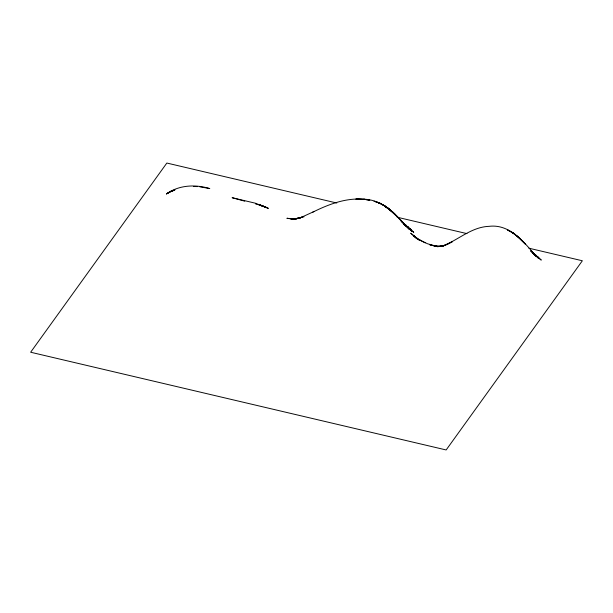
<?xml version="1.0" encoding="UTF-8"?>
<svg xmlns="http://www.w3.org/2000/svg" width="613" height="613" viewBox="0 0 613 613"><rect width="100%" height="100%" fill="white"/><g stroke="black" fill="none" stroke-linecap="round" stroke-linejoin="round"><path stroke-width="0.92" d="M166.46 193.915L171.502 191.018L166.46 193.915C179.042 184.934 195.332 184.214 209.776 188.566L199.876 186.835M168.1 192.972L169.257 192.39M312.691 212.198C330.139 203.57 350.13 195.984 369.823 200.282L363.77 199.21L355.869 199.079L365.677 199.486L363.77 199.21C383.646 199.6 397.04 216.09 409.415 229.438C398.642 219.025 389.447 204.957 374.022 201.248L380.696 203.554L378.351 202.604L385.393 206.29L382.857 204.688L390.32 210.014L387.592 207.738L395.676 214.979L392.78 212.113L385.401 206.635L392.78 212.113L398.274 217.722L390.381 210.282L398.274 217.722M314.3 211.401L300.539 217.692L295.121 219.102L302.332 217.04L296.907 218.657L291.175 219.102L296.907 218.657L304.01 216.81M169.832 192.099L174.973 189.792L171.441 191.31L173.218 190.635M296.738 218.534L300.47 217.791L293.06 218.994L287.045 218.274L293.06 218.994L298.753 218.205L294.983 218.818L289.029 218.527L294.983 218.818M193.501 186.459L197.447 186.59M336.805 203.018L166.843 163.043L30.65 352.23L446.157 449.957L582.35 260.77L528.912 248.204M397.17 217.217L466.968 233.63M255.69 203.999L257.383 204.451M244.733 201.171L232.112 197.692L255.299 203.187L268.379 208.366L260.448 205.294M258.242 204.696L265.996 207.156L260.379 205.255M404.113 224.335L406.358 225.431L404.005 224.22M425.253 242.894L418.449 239.376L427.552 243.775L438.126 246.748L429.836 244.786L436.119 246.311L441.927 246.38L434.127 246.043L440.057 246.418L443.789 245.706L445.528 245.215L438.18 246.564L443.789 245.706L452.356 241.668L447.329 244.403L442.034 246.288C457.957 240.342 471.182 227.017 489.013 226.343C510.123 223.722 524.207 242.549 536.521 256.579L531.096 250.801L538.743 258.517L530.843 251.031M534.145 254.311L536.452 255.583L534.015 254.111M403.959 224.565L408.702 227.369L404.274 224.481M420.648 240.511L413.461 235.798L418.235 239.484M533.977 254.441L538.881 257.69L532.758 253.192M404.151 224.596L411.17 229.622L403.515 223.745L413.76 232.304L406.48 226.327L401.117 221.178L411.783 231.247L398.358 217.99M417.79 239.246L410.718 233.178L417.997 239.246M534.176 254.449L541.271 260.081L530.881 251.062M415.767 237.545L417.943 239.331M415.913 237.714L417.851 239.315M418.802 239.989L413.331 235.43L417.851 239.3M264.111 206.604L259.651 204.711L266.203 207.501L264.111 206.604M512.253 232.457L507.587 230.005L514.751 233.936L512.253 232.457L519.901 238.365L512.253 232.457M522.69 241.491L517.188 236.112L525.571 244.311L522.69 241.491"/></g></svg>
